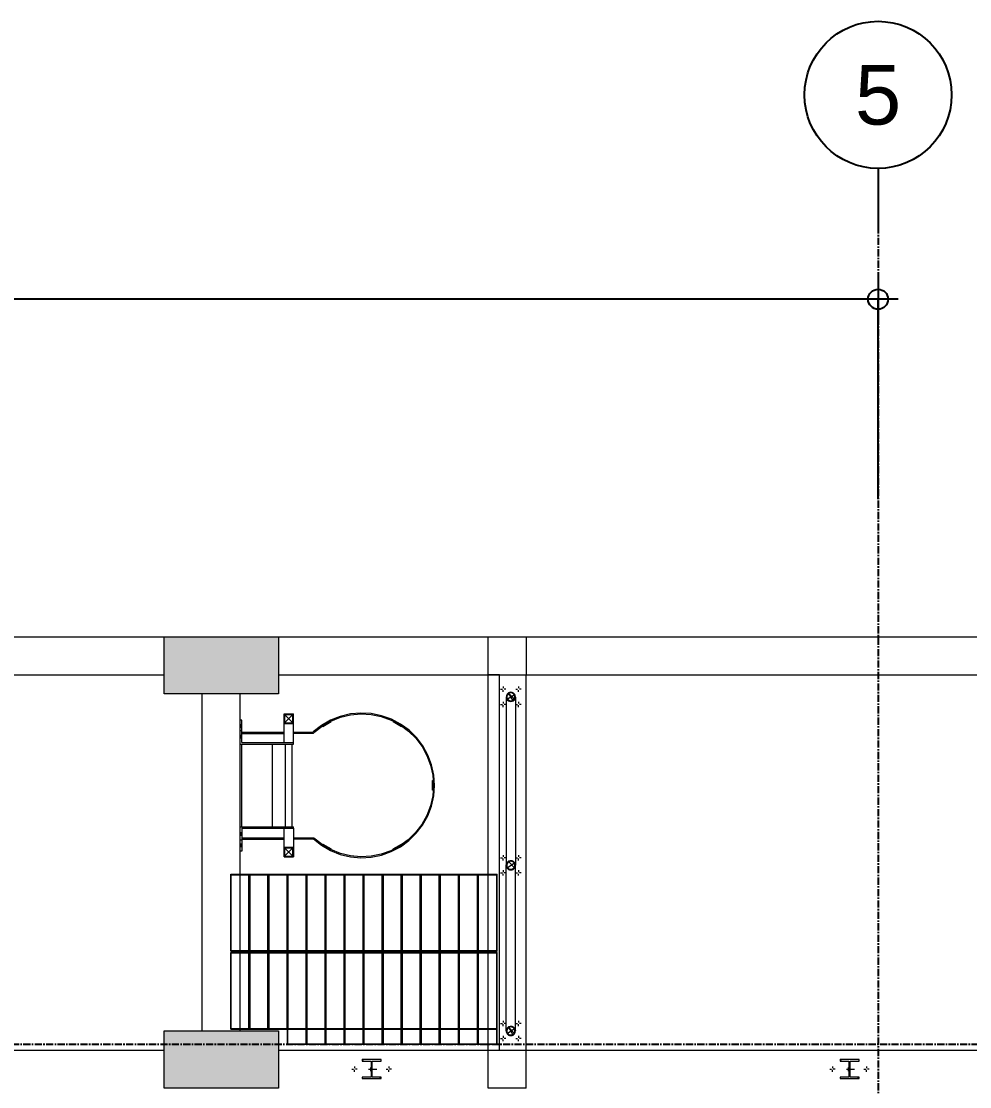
# Model space of a CAD drawing. Header units: millimetres. Extents: x -187664 to 435448, y -313239 to 299894.
# Drawn here: x 85185 to 90166, y -82166 to -76571 of the extents above; entities that cross this region are included whole.
import ezdxf
from ezdxf.enums import TextEntityAlignment as Align

# ---------------------------------------------------------------- set-up
doc = ezdxf.new("R2010")
doc.units = ezdxf.units.MM
for name, pattern in [('CENTER', [2, 1.25, -0.25, 0.25, -0.25]), ('XKITLINE00', [0]), ('XKITLINE02', [4, 2, -2])]:
    doc.linetypes.add(name, pattern=pattern)
for name, color, linetype in [('000 - EXISTING_BUILDING_MAIN_COLOR_1', 7, 'Continuous'), ('000 - EXISTING_BUILDING_MAIN_COLOR_251', 7, 'Continuous'), ('000 - EXISTING_CONCRETE_MAIN_COLOR_1', 7, 'Continuous'), ('S-DIM', 7, 'Continuous'), ('Stan-Dim', 7, 'Continuous')]:
    doc.layers.add(name, color=color, linetype=linetype)
doc.layers.add('Bolt', color=7, linetype='Continuous', lineweight=0)
doc.layers.add('Part', color=7, linetype='Continuous', lineweight=0)
doc.styles.add('RomanS', font='arial.ttf', dxfattribs={"width": 0.8})
doc.dimstyles.new('Dim-Cen', dxfattribs={"dimtxt": 3, "dimasz": 1, "dimexe": 0, "dimexo": 2.5, "dimgap": 1.5, "dimtad": 1, "dimdec": 0, "dimzin": 1, "dimdsep": 46, "dimtxsty": 'RomanS', "dimblk": 'CEN1', "dimcen": 0.09, "dimclrd": 7, "dimclre": 7, "dimclrt": 7, "dimadec": 0, "dimazin": 0, "dimtfac": 1, "dimtdec": 0, "dimtofl": 0, "dimtmove": 2, "dimatfit": 3, "dimfxl": 1, "dimtfill": 1, "dimtfillclr": 256, "dimtolj": 1, "dimtzin": 0, "dimarcsym": 0})

# ---------------------------------------------------------------- blocks, each defined once
blk = doc.blocks.new('*A9089')
at = {"layer": 'Part'}
blk.add_hatch(color=7, dxfattribs=at).paths.add_polyline_path([(607.198, 182.1), (607.198, 179.7), (602.398, 179.7), (602.398, 182.1)], flags=17)
blk = doc.blocks.new('*A9190')
at = {"layer": 'Part'}
blk.add_hatch(color=7, dxfattribs=at).paths.add_polyline_path([(607.198, 165.54), (607.198, 163.14), (602.398, 163.14), (602.398, 165.54)], flags=17)
blk = doc.blocks.new('*A203202')
at = {"layer": '000 - EXISTING_BUILDING_MAIN_COLOR_1', "color": 7, "linetype": 'XKITLINE00', "lineweight": 0}
for p, q in [((617.110409, 165.663109), (617.110265, 165.663253)), ((617.117801, 165.655717), (617.114992, 165.658526)), ((617.136423, 165.637095), (617.119197, 165.654321)), ((617.136423, 165.637095), (617.136423, 165.637095))]:
    blk.add_line(p, q, dxfattribs=at)
blk = doc.blocks.new('*A204203')
at = {"layer": '000 - EXISTING_BUILDING_MAIN_COLOR_1', "color": 7, "linetype": 'XKITLINE00', "lineweight": 0}
for p, q in [((617.074717, 172.65877), (617.074188, 172.659299)), ((617.087776, 172.64571), (617.083452, 172.650034)), ((617.095742, 172.637744), (617.092717, 172.64077)), ((617.104853, 172.628633), (617.100814, 172.632673)), ((617.116431, 172.617055), (617.112569, 172.620918)), ((617.130785, 172.602702), (617.121833, 172.611653)), ((617.136391, 172.597095), (617.132421, 172.601065)), ((617.136391, 172.597095), (617.136391, 172.597095))]:
    blk.add_line(p, q, dxfattribs=at)
blk = doc.blocks.new('*A205204')
at = {"layer": '000 - EXISTING_BUILDING_MAIN_COLOR_1', "color": 7, "linetype": 'XKITLINE00', "lineweight": 0}
for p, q in [((617.089729, 179.723824), (617.089648, 179.723906)), ((617.099943, 179.71361), (617.098924, 179.714629)), ((617.106396, 179.707158), (617.10466, 179.708894)), ((617.111617, 179.701937), (617.109512, 179.704041)), ((617.117835, 179.695719), (617.114365, 179.699189)), ((617.123984, 179.68957), (617.119218, 179.694336)), ((617.136423, 179.677131), (617.124105, 179.689449)), ((617.136423, 179.677131), (617.136423, 179.677131))]:
    blk.add_line(p, q, dxfattribs=at)
blk = doc.blocks.new('*A225224')
at = {"layer": '000 - EXISTING_BUILDING_MAIN_COLOR_251', "color": 7, "linetype": 'XKITLINE00', "lineweight": 0}
for p, q in [((607.464094, 178.834413), (607.438395, 178.860112)), ((607.438395, 178.860112), (607.438395, 178.860112)), ((607.838395, 178.460112), (607.812795, 178.485712))]:
    blk.add_line(p, q, dxfattribs=at)
blk = doc.blocks.new('*A230229')
at = {"layer": '000 - EXISTING_BUILDING_MAIN_COLOR_251', "color": 7, "linetype": 'XKITLINE00', "lineweight": 0}
for p, q in [((607.464094, 173.233293), (607.438395, 173.258992)), ((607.438395, 173.258992), (607.438395, 173.258992)), ((607.838395, 172.858992), (607.812795, 172.884592))]:
    blk.add_line(p, q, dxfattribs=at)
blk = doc.blocks.new('*A231230')
at = {"layer": 'Part', "color": 7, "linetype": 'XKITLINE00', "lineweight": 0}
for p, q in [((610.782427, 164.275977), (610.718427, 164.339977)), ((610.718427, 164.339977), (610.718427, 164.339977)), ((611.142427, 163.915977), (611.094427, 163.963977)), ((611.518427, 163.539977), (611.454427, 163.603977))]:
    blk.add_line(p, q, dxfattribs=at)
blk = doc.blocks.new('*A233232')
at = {"layer": 'Part', "color": 7, "linetype": 'XKITLINE00', "lineweight": 0}
for p, q in [((630.862427, 164.275977), (630.798427, 164.339977)), ((631.222427, 163.915977), (631.174427, 163.963977)), ((631.598427, 163.539977), (631.534427, 163.603977))]:
    blk.add_line(p, q, dxfattribs=at)
blk = doc.blocks.new('*A21032033')
at = {"layer": '000 - EXISTING_BUILDING_MAIN_COLOR_1', "color": 7, "linetype": 'XKITLINE00', "lineweight": 0}
for p, q in [((616.821851, 179.495495), (617.114221, 179.664295)), ((617.052436, 179.43371), (616.883636, 179.72608))]:
    blk.add_line(p, q, dxfattribs=at)
blk = doc.blocks.new('*A21042034')
at = {"layer": '000 - EXISTING_BUILDING_MAIN_COLOR_1', "color": 7, "linetype": 'XKITLINE00', "lineweight": 0}
for p, q in [((616.008003, 180.49972), (616.008003, 182.09972)), ((616.008003, 182.09972), (617.608003, 182.09972)), ((617.608003, 182.09972), (617.608003, 180.49972)), ((616.488003, 180.49972), (616.008003, 180.49972))]:
    blk.add_line(p, q, dxfattribs=at)
blk = doc.blocks.new('*A21052035')
at = {"layer": '000 - EXISTING_BUILDING_MAIN_COLOR_1', "color": 7, "linetype": 'XKITLINE00', "lineweight": 0}
for p, q in [((616.774642, 179.569658), (616.773636, 179.569658)), ((616.773636, 179.569658), (616.773636, 172.510132)), ((616.773636, 179.569658), (616.774642, 179.569658)), ((616.774642, 179.569658), (616.77642, 179.569658)), ((616.776556, 179.567338), (616.774642, 179.569658)), ((616.778183, 179.562924), (616.776556, 179.567338)), ((617.159517, 179.567338), (617.15797, 179.563144)), ((617.16143, 179.569658), (617.159517, 179.567338)), ((617.159693, 179.569658), (617.16143, 179.569658)), ((617.162436, 179.569658), (617.16143, 179.569658)), ((617.16143, 179.569658), (617.162436, 179.569658)), ((617.162436, 179.569658), (617.162436, 172.510132)), ((616.773636, 172.510132), (616.774642, 172.510132)), ((616.774642, 172.510132), (616.776556, 172.512452)), ((616.774642, 172.510132), (616.776379, 172.510132)), ((616.776556, 172.512452), (616.778183, 172.516866)), ((617.157889, 172.516866), (617.159517, 172.512452)), ((617.159517, 172.512452), (617.16143, 172.510132)), ((617.159693, 172.510132), (617.16143, 172.510132)), ((617.16143, 172.510132), (617.162436, 172.510132))]:
    blk.add_line(p, q, dxfattribs=at)
blk = doc.blocks.new('*A21072037')
at = {"layer": '000 - EXISTING_BUILDING_MAIN_COLOR_1', "color": 7, "linetype": 'XKITLINE00', "lineweight": 0}
for p, q in [((616.821883, 165.455495), (617.114253, 165.624295)), ((616.883668, 165.68608), (617.114253, 165.455495))]:
    blk.add_line(p, q, dxfattribs=at)
for radius, start, end in [(0.1944, 30, 210), (0.1688, 150, 330), (0.1944, 210, 30), (0.1688, 330, 150)]:
    blk.add_arc((616.968068, 165.539895), radius, start, end, dxfattribs=at)
blk = doc.blocks.new('*A21082038')
at = {"layer": '000 - EXISTING_BUILDING_MAIN_COLOR_1', "color": 7, "linetype": 'XKITLINE00', "lineweight": 0}
for p, q in [((616.821851, 172.415495), (617.114221, 172.584295)), ((616.883636, 172.64608), (617.114221, 172.415495))]:
    blk.add_line(p, q, dxfattribs=at)
for radius, start, end in [(0.1944, 30, 210), (0.1688, 150, 330), (0.1944, 210, 30), (0.1688, 330, 150)]:
    blk.add_arc((616.968036, 172.499895), radius, start, end, dxfattribs=at)
blk = doc.blocks.new('*A21092039')
at = {"layer": '000 - EXISTING_BUILDING_MAIN_COLOR_1', "color": 7, "linetype": 'XKITLINE00', "lineweight": 0}
for p, q in [((616.821883, 179.495531), (617.114253, 179.664331)), ((616.883668, 179.726116), (617.114253, 179.495531))]:
    blk.add_line(p, q, dxfattribs=at)
for radius, start, end in [(0.1944, 30, 210), (0.1688, 150, 330), (0.1944, 210, 30), (0.1688, 330, 150)]:
    blk.add_arc((616.968068, 179.579931), radius, start, end, dxfattribs=at)
blk = doc.blocks.new('*A21342054')
at = {"layer": '000 - EXISTING_CONCRETE_MAIN_COLOR_1', "color": 7, "linetype": 'XKITLINE00', "lineweight": 0}
for p, q in [((561.750427, 164.739977), (602.398427, 164.739977)), ((607.198427, 164.739977), (616.008003, 164.739977)), ((617.608003, 164.739977), (655.198427, 164.739977))]:
    blk.add_line(p, q, dxfattribs=at)
blk = doc.blocks.new('*A21352055')
at = {"layer": '000 - EXISTING_CONCRETE_MAIN_COLOR_1', "color": 7, "linetype": 'XKITLINE00', "lineweight": 0}
for p, q in [((561.750427, 182.099934), (602.398427, 182.099934)), ((607.198427, 182.099934), (655.198427, 182.099934)), ((561.750427, 180.499934), (602.398427, 180.499934)), ((607.198427, 180.499934), (616.008003, 180.499934)), ((617.608003, 180.499934), (655.198427, 180.499934))]:
    blk.add_line(p, q, dxfattribs=at)
blk = doc.blocks.new('*A21522072')
at = {"layer": '000 - EXISTING_BUILDING_MAIN_COLOR_251', "color": 7, "linetype": 'XKITLINE00', "lineweight": 0}
for p, q in [((609.04519, 173.361516), (609.06519, 173.396157)), ((609.3916, 173.161516), (609.04519, 173.361516)), ((609.06519, 173.396157), (609.4116, 173.196157)), ((609.4116, 173.196157), (609.3916, 173.161516))]:
    blk.add_line(p, q, dxfattribs=at)
blk = doc.blocks.new('*A21532073')
at = {"layer": '000 - EXISTING_BUILDING_MAIN_COLOR_251', "color": 7, "linetype": 'XKITLINE00', "lineweight": 0}
for p, q in [((612.02519, 173.196157), (612.3716, 173.396157)), ((612.3916, 173.361516), (612.04519, 173.161516)), ((612.3716, 173.396157), (612.3916, 173.361516)), ((612.04519, 173.161516), (612.02519, 173.196157))]:
    blk.add_line(p, q, dxfattribs=at)
blk = doc.blocks.new('*A21542074')
at = {"layer": '000 - EXISTING_BUILDING_MAIN_COLOR_251', "color": 7, "linetype": 'XKITLINE00', "lineweight": 0}
for p, q in [((609.04519, 178.357668), (609.3916, 178.557668)), ((609.06519, 178.323027), (609.04519, 178.357668)), ((609.4116, 178.523027), (609.06519, 178.323027)), ((609.3916, 178.557668), (609.4116, 178.523027))]:
    blk.add_line(p, q, dxfattribs=at)
blk = doc.blocks.new('*A21552075')
at = {"layer": '000 - EXISTING_BUILDING_MAIN_COLOR_251', "color": 7, "linetype": 'XKITLINE00', "lineweight": 0}
for p, q in [((612.02519, 178.523027), (612.04519, 178.557668)), ((612.3716, 178.323027), (612.02519, 178.523027)), ((612.04519, 178.557668), (612.3916, 178.357668)), ((612.3916, 178.357668), (612.3716, 178.323027))]:
    blk.add_line(p, q, dxfattribs=at)
blk = doc.blocks.new('*A21562076')
at = {"layer": '000 - EXISTING_BUILDING_MAIN_COLOR_251', "color": 7, "linetype": 'XKITLINE00', "lineweight": 0}
for p, q in [((613.678395, 176.059592), (613.718395, 176.059592)), ((613.678395, 175.659592), (613.678395, 176.059592)), ((613.718395, 176.059592), (613.718395, 175.659592)), ((613.718395, 175.659592), (613.678395, 175.659592))]:
    blk.add_line(p, q, dxfattribs=at)
blk = doc.blocks.new('*A21572077')
at = {"layer": '000 - EXISTING_BUILDING_MAIN_COLOR_1', "color": 7, "linetype": 'XKITLINE00', "lineweight": 0}
for p, q in [((616.008003, 180.49972), (616.488003, 180.49972)), ((616.008003, 172.123975), (616.008003, 180.49972)), ((616.008003, 168.923975), (616.008003, 172.099975)), ((616.008003, 168.843975), (616.008003, 168.899975)), ((616.008003, 165.643975), (616.008003, 168.819975)), ((616.008003, 165.003975), (616.008003, 165.619975)), ((616.008003, 164.739977), (616.008003, 164.979975)), ((616.008003, 164.739977), (616.488003, 164.739977))]:
    blk.add_line(p, q, dxfattribs=at)
blk = doc.blocks.new('*A21622082')
at = {"layer": '000 - EXISTING_BUILDING_MAIN_COLOR_251', "color": 7, "linetype": 'XKITLINE00', "lineweight": 0}
for p, q in [((605.198434, 165.619975), (605.198434, 168.843975)), ((605.198434, 168.843975), (605.222434, 168.843975)), ((605.222434, 165.619975), (605.222434, 168.843975)), ((605.198434, 165.619975), (605.222434, 165.619975))]:
    blk.add_line(p, q, dxfattribs=at)
blk = doc.blocks.new('*A21632083')
at = {"layer": '000 - EXISTING_BUILDING_MAIN_COLOR_1', "color": 7, "linetype": 'XKITLINE00', "lineweight": 0}
for p, q in [((616.821851, 165.455495), (617.114221, 165.624295)), ((617.052436, 165.39371), (616.883636, 165.68608))]:
    blk.add_line(p, q, dxfattribs=at)
blk = doc.blocks.new('*A21642084')
at = {"layer": '000 - EXISTING_BUILDING_MAIN_COLOR_1', "color": 7, "linetype": 'XKITLINE00', "lineweight": 0}
for p, q in [((616.008003, 163.139954), (616.008003, 164.739954)), ((616.008003, 164.739954), (616.488003, 164.739954)), ((617.608003, 163.139954), (617.608003, 164.739954)), ((617.608003, 163.139954), (616.008003, 163.139954))]:
    blk.add_line(p, q, dxfattribs=at)
blk = doc.blocks.new('*A21652085')
at = {"layer": '000 - EXISTING_BUILDING_MAIN_COLOR_251', "color": 7, "linetype": 'XKITLINE00', "lineweight": 0}
for p, q in [((605.222434, 165.643975), (605.222434, 165.619975)), ((605.222434, 165.643975), (616.374403, 165.643975)), ((605.222434, 165.619975), (616.374403, 165.619975)), ((616.374403, 165.643975), (616.374403, 165.619975))]:
    blk.add_line(p, q, dxfattribs=at)
blk = doc.blocks.new('*A21662086')
at = {"layer": '000 - EXISTING_BUILDING_MAIN_COLOR_1', "color": 7, "linetype": 'XKITLINE00', "lineweight": 0}
for p, q in [((616.773636, 165.550132), (616.773636, 172.489658)), ((616.773636, 172.489658), (616.774642, 172.489658)), ((616.774642, 172.489658), (616.773636, 172.489658)), ((616.776556, 172.487338), (616.774642, 172.489658)), ((616.774642, 172.489658), (616.776379, 172.489658)), ((616.778183, 172.482924), (616.776556, 172.487338)), ((617.157889, 172.482924), (617.159517, 172.487338)), ((617.16143, 172.489658), (617.159517, 172.487338)), ((617.159693, 172.489658), (617.16143, 172.489658)), ((617.16143, 172.489658), (617.162436, 172.489658)), ((617.162436, 172.489658), (617.16143, 172.489658)), ((617.162436, 165.550132), (617.162436, 172.489658)), ((616.773636, 165.550132), (616.774642, 165.550132)), ((616.774642, 165.550132), (616.776556, 165.552452)), ((616.774642, 165.550132), (616.776379, 165.550132)), ((616.776556, 165.552452), (616.778183, 165.556866)), ((617.158005, 165.556552), (617.159517, 165.552452)), ((617.159517, 165.552452), (617.16143, 165.550132)), ((617.159725, 165.550132), (617.16143, 165.550132)), ((617.16143, 165.550132), (617.162436, 165.550132))]:
    blk.add_line(p, q, dxfattribs=at)
blk = doc.blocks.new('*A21672087')
at = {"layer": '000 - EXISTING_BUILDING_MAIN_COLOR_1', "color": 7, "linetype": 'XKITLINE00', "lineweight": 0}
for p, q in [((616.374403, 164.979975), (616.374403, 168.843975)), ((616.374403, 168.843975), (616.398403, 168.843975)), ((616.398403, 164.979975), (616.398403, 168.843975)), ((616.374403, 164.979975), (616.398403, 164.979975))]:
    blk.add_line(p, q, dxfattribs=at)
blk = doc.blocks.new('*A21682088')
at = {"layer": '000 - EXISTING_CONCRETE_MAIN_COLOR_1', "color": 7, "linetype": 'XKITLINE00', "lineweight": 0}
for p, q in [((603.998427, 165.539977), (603.998427, 179.699934)), ((605.598427, 172.123975), (605.598427, 179.699934)), ((605.598427, 168.923975), (605.598427, 172.099975)), ((605.598427, 168.843975), (605.598427, 168.899975)), ((605.598427, 165.643975), (605.598427, 168.819975)), ((605.598427, 165.539977), (605.598427, 165.619975))]:
    blk.add_line(p, q, dxfattribs=at)
blk = doc.blocks.new('*A21692089')
at = {"layer": '000 - EXISTING_BUILDING_MAIN_COLOR_251', "color": 7, "linetype": 'XKITLINE00', "lineweight": 0}
for p, q in [((605.662395, 177.595592), (606.942395, 177.595592)), ((605.662395, 174.123592), (605.662395, 177.595592)), ((606.942395, 177.595592), (606.942395, 174.123592)), ((605.662395, 174.123592), (606.942395, 174.123592))]:
    blk.add_line(p, q, dxfattribs=at)
blk = doc.blocks.new('*A21702090')
at = {"layer": '000 - EXISTING_BUILDING_MAIN_COLOR_251', "color": 7, "linetype": 'XKITLINE00', "lineweight": 0}
for p, q in [((605.598395, 174.123592), (607.838395, 174.123592)), ((607.838395, 174.059592), (607.838395, 174.123592)), ((605.662395, 174.059592), (605.662395, 173.563592)), ((605.662395, 174.059592), (607.438395, 174.059592)), ((605.662395, 173.563592), (605.598395, 173.563592))]:
    blk.add_line(p, q, dxfattribs=at)
blk = doc.blocks.new('*A21712091')
at = {"layer": '000 - EXISTING_BUILDING_MAIN_COLOR_251', "color": 7, "linetype": 'XKITLINE00', "lineweight": 0}
for p, q in [((605.662395, 178.155512), (605.598395, 178.155512)), ((605.662395, 177.659512), (605.662395, 178.155512)), ((605.598395, 177.595512), (607.838395, 177.595512)), ((605.662395, 177.659512), (607.438395, 177.659512)), ((607.838395, 177.595512), (607.838395, 177.659512))]:
    blk.add_line(p, q, dxfattribs=at)
blk = doc.blocks.new('*A21722092')
at = {"layer": '000 - EXISTING_BUILDING_MAIN_COLOR_251', "color": 7, "linetype": 'XKITLINE00', "lineweight": 0}
for p, q in [((607.502395, 174.123592), (607.502395, 177.595512)), ((607.774395, 174.123592), (607.774395, 177.595512))]:
    blk.add_line(p, q, dxfattribs=at)
blk = doc.blocks.new('*A21732093')
at = {"layer": '000 - EXISTING_BUILDING_MAIN_COLOR_251', "color": 7, "linetype": 'XKITLINE00', "lineweight": 0}
for p, q in [((609.393734, 178.595766), (609.013284, 178.37631)), ((609.801836, 178.758108), (609.393734, 178.595766)), ((609.411165, 178.559764), (609.813898, 178.71997)), ((610.229073, 178.859947), (609.801836, 178.758108)), ((609.813898, 178.71997), (610.235513, 178.820468)), ((610.666527, 178.899157), (610.229073, 178.859947)), ((610.235513, 178.820468), (610.66721, 178.859163)), ((611.105064, 178.874919), (610.666527, 178.899157)), ((610.66721, 178.859163), (611.099977, 178.835244)), ((611.099977, 178.835244), (611.524781, 178.749213)), ((611.535532, 178.787741), (611.105064, 178.874919)), ((611.524781, 178.749213), (611.932754, 178.602864)), ((611.948944, 178.639441), (611.535532, 178.787741)), ((611.932754, 178.602864), (612.315379, 178.399253)), ((612.336671, 178.433115), (611.948944, 178.639441)), ((609.013284, 178.37631), (608.66843, 178.104321)), ((608.695405, 178.074785), (609.035722, 178.343196)), ((609.035722, 178.343196), (609.411165, 178.559764)), ((612.315379, 178.399253), (612.66467, 178.142629)), ((612.69062, 178.173069), (612.336671, 178.433115)), ((613.0034, 177.864734), (612.69062, 178.173069)), ((607.838395, 178.09891), (608.662506, 178.09891)), ((607.838395, 178.05891), (608.678023, 178.05891)), ((608.662506, 178.09891), (608.66843, 178.104321)), ((608.678023, 178.05891), (608.695405, 178.074785)), ((612.66467, 178.142629), (612.973335, 177.838351)), ((612.973335, 177.838351), (613.234931, 177.492769)), ((613.268485, 177.514544), (613.0034, 177.864734)), ((613.234931, 177.492769), (613.443998, 177.113097)), ((613.480339, 177.12981), (613.268485, 177.514544)), ((613.443998, 177.113097), (613.596171, 176.707261)), ((613.634541, 176.718562), (613.480339, 177.12981)), ((613.596171, 176.707261), (613.688273, 176.283732)), ((613.727872, 176.289386), (613.634541, 176.718562)), ((613.688273, 176.283732), (613.718383, 175.851351)), ((613.758383, 175.85124), (613.727872, 176.289386)), ((613.718383, 175.851351), (613.686035, 175.420236)), ((613.725604, 175.414377), (613.758383, 175.85124)), ((613.686035, 175.420236), (613.592057, 174.998247)), ((613.630372, 174.986762), (613.725604, 175.414377)), ((613.4384, 174.594148), (613.228255, 174.216331)), ((613.26172, 174.19442), (613.474666, 174.577274)), ((613.592057, 174.998247), (613.4384, 174.594148)), ((613.474666, 174.577274), (613.630372, 174.986762)), ((613.228255, 174.216331), (612.965987, 173.872642)), ((612.995955, 173.846148), (613.26172, 174.19442)), ((612.965987, 173.872642), (612.657043, 173.570219)), ((612.682891, 173.539692), (612.995955, 173.846148)), ((607.838395, 173.659592), (608.678763, 173.659592)), ((607.838395, 173.619592), (608.663253, 173.619592)), ((608.663253, 173.619592), (608.66918, 173.614182)), ((608.66918, 173.614182), (609.013214, 173.342955)), ((608.678763, 173.659592), (608.696143, 173.643728)), ((609.035651, 173.37607), (608.696143, 173.643728)), ((609.013214, 173.342955), (609.392661, 173.123994)), ((609.410105, 173.159989), (609.035651, 173.37607)), ((612.307837, 173.315342), (611.925623, 173.113304)), ((611.94172, 173.076686), (612.32903, 173.281417)), ((612.657043, 173.570219), (612.307837, 173.315342)), ((612.32903, 173.281417), (612.682891, 173.539692)), ((609.392661, 173.123994), (609.79964, 172.961845)), ((609.811729, 172.999975), (609.410105, 173.159989)), ((609.79964, 172.961845), (610.2257, 172.859878)), ((610.232183, 172.899349), (609.811729, 172.999975)), ((610.2257, 172.859878), (610.661992, 172.820209)), ((610.662734, 172.860202), (610.232183, 172.899349)), ((610.661992, 172.820209), (611.099455, 172.843662)), ((611.094441, 172.883347), (610.662734, 172.860202)), ((611.518338, 172.968302), (611.094441, 172.883347)), ((611.099455, 172.843662), (611.529004, 172.92975)), ((611.925623, 173.113304), (611.518338, 172.968302)), ((611.529004, 172.92975), (611.94172, 173.076686))]:
    blk.add_line(p, q, dxfattribs=at)
blk = doc.blocks.new('*A24872407')
at = {"layer": '000 - EXISTING_BUILDING_MAIN_COLOR_251', "color": 7, "linetype": 'XKITLINE00', "lineweight": 0}
for p, q in [((613.962403, 164.979975), (613.962403, 168.843975)), ((613.962403, 168.843975), (614.010403, 168.843975)), ((614.010403, 164.979975), (614.010403, 168.843975)), ((613.962403, 164.979975), (614.010403, 164.979975))]:
    blk.add_line(p, q, dxfattribs=at)
blk = doc.blocks.new('*A24882408')
at = {"layer": '000 - EXISTING_BUILDING_MAIN_COLOR_251', "color": 7, "linetype": 'XKITLINE00', "lineweight": 0}
for p, q in [((609.962403, 168.899975), (609.962403, 172.123975)), ((609.962403, 172.123975), (610.010403, 172.123975)), ((610.010403, 168.899975), (610.010403, 172.123975)), ((609.962403, 168.899975), (610.010403, 168.899975))]:
    blk.add_line(p, q, dxfattribs=at)
blk = doc.blocks.new('*A24892409')
at = {"layer": '000 - EXISTING_BUILDING_MAIN_COLOR_251', "color": 7, "linetype": 'XKITLINE00', "lineweight": 0}
for p, q in [((610.762403, 168.899975), (610.762403, 172.123975)), ((610.762403, 172.123975), (610.810403, 172.123975)), ((610.810403, 168.899975), (610.810403, 172.123975)), ((610.762403, 168.899975), (610.810403, 168.899975))]:
    blk.add_line(p, q, dxfattribs=at)
blk = doc.blocks.new('*A24902410')
at = {"layer": '000 - EXISTING_BUILDING_MAIN_COLOR_251', "color": 7, "linetype": 'XKITLINE00', "lineweight": 0}
for p, q in [((611.562403, 168.899975), (611.562403, 172.123975)), ((611.562403, 172.123975), (611.610403, 172.123975)), ((611.610403, 168.899975), (611.610403, 172.123975)), ((611.562403, 168.899975), (611.610403, 168.899975))]:
    blk.add_line(p, q, dxfattribs=at)
blk = doc.blocks.new('*A24912411')
at = {"layer": '000 - EXISTING_BUILDING_MAIN_COLOR_251', "color": 7, "linetype": 'XKITLINE00', "lineweight": 0}
for p, q in [((612.362403, 168.899975), (612.362403, 172.123975)), ((612.362403, 172.123975), (612.410403, 172.123975)), ((612.410403, 168.899975), (612.410403, 172.123975)), ((612.362403, 168.899975), (612.410403, 168.899975))]:
    blk.add_line(p, q, dxfattribs=at)
blk = doc.blocks.new('*A24922412')
at = {"layer": '000 - EXISTING_BUILDING_MAIN_COLOR_251', "color": 7, "linetype": 'XKITLINE00', "lineweight": 0}
for p, q in [((613.162403, 168.899975), (613.162403, 172.123975)), ((613.162403, 172.123975), (613.210403, 172.123975)), ((613.210403, 168.899975), (613.210403, 172.123975)), ((613.162403, 168.899975), (613.210403, 168.899975))]:
    blk.add_line(p, q, dxfattribs=at)
blk = doc.blocks.new('*A24932413')
at = {"layer": '000 - EXISTING_BUILDING_MAIN_COLOR_251', "color": 7, "linetype": 'XKITLINE00', "lineweight": 0}
for p, q in [((613.962403, 168.899975), (613.962403, 172.123975)), ((613.962403, 172.123975), (614.010403, 172.123975)), ((614.010403, 168.899975), (614.010403, 172.123975)), ((613.962403, 168.899975), (614.010403, 168.899975))]:
    blk.add_line(p, q, dxfattribs=at)
blk = doc.blocks.new('*A24942414')
at = {"layer": '000 - EXISTING_BUILDING_MAIN_COLOR_1', "color": 7, "linetype": 'XKITLINE00', "lineweight": 0}
for p, q in [((616.374403, 168.899975), (616.374403, 172.123975)), ((616.374403, 172.123975), (616.398403, 172.123975)), ((616.398403, 168.899975), (616.398403, 172.123975)), ((616.374403, 168.899975), (616.398403, 168.899975))]:
    blk.add_line(p, q, dxfattribs=at)
blk = doc.blocks.new('*A24952415')
at = {"layer": '000 - EXISTING_BUILDING_MAIN_COLOR_251', "color": 7, "linetype": 'XKITLINE00', "lineweight": 0}
for p, q in [((615.562403, 168.899975), (615.562403, 172.123975)), ((615.562403, 172.123975), (615.610403, 172.123975)), ((615.610403, 168.899975), (615.610403, 172.123975)), ((615.562403, 168.899975), (615.610403, 168.899975))]:
    blk.add_line(p, q, dxfattribs=at)
blk = doc.blocks.new('*A24962416')
at = {"layer": '000 - EXISTING_BUILDING_MAIN_COLOR_251', "color": 7, "linetype": 'XKITLINE00', "lineweight": 0}
for p, q in [((614.762403, 168.899975), (614.762403, 172.123975)), ((614.762403, 172.123975), (614.810403, 172.123975)), ((614.810403, 168.899975), (614.810403, 172.123975)), ((614.762403, 168.899975), (614.810403, 168.899975))]:
    blk.add_line(p, q, dxfattribs=at)
blk = doc.blocks.new('*A24972417')
at = {"layer": '000 - EXISTING_BUILDING_MAIN_COLOR_251', "color": 7, "linetype": 'XKITLINE00', "lineweight": 0}
for p, q in [((605.662395, 178.594243), (605.598395, 178.594243)), ((605.662395, 178.155512), (605.662395, 178.594243)), ((605.662395, 178.098243), (607.438395, 178.098243)), ((605.662395, 178.034243), (607.438395, 178.034243))]:
    blk.add_line(p, q, dxfattribs=at)
blk = doc.blocks.new('*A24982418')
at = {"layer": '000 - EXISTING_BUILDING_MAIN_COLOR_251', "color": 7, "linetype": 'XKITLINE00', "lineweight": 0}
for p, q in [((605.662395, 173.659901), (607.438395, 173.659901)), ((605.662395, 173.595901), (607.438395, 173.595901)), ((605.662395, 173.563592), (605.662395, 173.099901)), ((605.662395, 173.099901), (605.598395, 173.099901))]:
    blk.add_line(p, q, dxfattribs=at)
blk = doc.blocks.new('*A25022422')
at = {"layer": 'Part', "color": 7, "linetype": 'XKITLINE00', "lineweight": 0}
for p, q in [((602.398427, 182.099934), (607.198427, 182.099934)), ((602.398427, 179.699934), (602.398427, 182.099934)), ((607.198427, 182.099934), (607.198427, 179.699934)), ((607.198427, 179.699934), (602.398427, 179.699934))]:
    blk.add_line(p, q, dxfattribs=at)
blk = doc.blocks.new('*A25032423')
at = {"layer": 'Part', "color": 7, "linetype": 'XKITLINE00', "lineweight": 0}
for p, q in [((602.398427, 165.539977), (607.198427, 165.539977)), ((602.398427, 163.139977), (602.398427, 165.539977)), ((607.198427, 165.539977), (607.198427, 163.139977)), ((607.198427, 163.139977), (602.398427, 163.139977))]:
    blk.add_line(p, q, dxfattribs=at)
blk = doc.blocks.new('*A25042424')
at = {"layer": '000 - EXISTING_BUILDING_MAIN_COLOR_251', "color": 7, "linetype": 'XKITLINE00', "lineweight": 0}
for p, q in [((607.438395, 177.659523), (607.438395, 178.860112)), ((607.438395, 178.860112), (607.838395, 178.860112)), ((607.463995, 178.485712), (607.812795, 178.834512)), ((607.463995, 178.834512), (607.812795, 178.485712)), ((607.463995, 178.834512), (607.463995, 178.485712)), ((607.463995, 178.834512), (607.812795, 178.834512)), ((607.812795, 178.485712), (607.812795, 178.834512)), ((607.838395, 177.659523), (607.838395, 178.860112)), ((607.438395, 178.460112), (607.838395, 178.460112)), ((607.463995, 178.485712), (607.812795, 178.485712)), ((607.438395, 177.659523), (607.838395, 177.659523))]:
    blk.add_line(p, q, dxfattribs=at)
blk = doc.blocks.new('*A25172437')
at = {"layer": 'Bolt', "color": 7, "linetype": 'XKITLINE02', "lineweight": 0}
for p, q in [((631.071067, 163.940003), (631.414427, 163.940003)), ((631.134427, 163.996003), (631.174427, 163.996003)), ((631.134427, 163.884003), (631.174427, 163.884003)), ((631.174427, 163.996003), (631.222427, 163.996003)), ((631.174427, 163.884003), (631.222427, 163.884003))]:
    blk.add_line(p, q, dxfattribs=at)
blk = doc.blocks.new('*A25182438')
at = {"layer": 'Bolt', "color": 7, "linetype": 'XKITLINE00', "lineweight": 0}
for p, q in [((630.366427, 163.939977), (630.441019, 163.939977)), ((630.478427, 164.051977), (630.478427, 163.977385)), ((630.478427, 163.827977), (630.478427, 163.902569)), ((630.590427, 163.939977), (630.515835, 163.939977)), ((631.806427, 163.939977), (631.881019, 163.939977)), ((631.918427, 164.051977), (631.918427, 163.977385)), ((631.918427, 163.827977), (631.918427, 163.902569)), ((632.030427, 163.939977), (631.955835, 163.939977))]:
    blk.add_line(p, q, dxfattribs=at)
blk = doc.blocks.new('*A25342454')
at = {"layer": '000 - EXISTING_BUILDING_MAIN_COLOR_251', "color": 7, "linetype": 'XKITLINE00', "lineweight": 0}
for p, q in [((607.438395, 172.858992), (607.438395, 174.059581)), ((607.438395, 174.059581), (607.838395, 174.059581)), ((607.838395, 174.059581), (607.838395, 172.858992)), ((607.438395, 173.258992), (607.838395, 173.258992)), ((607.463995, 172.884592), (607.812795, 173.233392)), ((607.463995, 173.233392), (607.812795, 172.884592)), ((607.463995, 173.233392), (607.463995, 172.884592)), ((607.463995, 173.233392), (607.812795, 173.233392)), ((607.812795, 172.884592), (607.812795, 173.233392)), ((607.438395, 172.858992), (607.838395, 172.858992)), ((607.463995, 172.884592), (607.812795, 172.884592))]:
    blk.add_line(p, q, dxfattribs=at)
blk = doc.blocks.new('*A25352455')
at = {"layer": 'Part', "color": 7, "linetype": 'XKITLINE00', "lineweight": 0}
for p, q in [((611.518427, 164.339977), (610.718427, 164.339977)), ((610.718427, 164.339977), (610.718427, 164.275977)), ((610.718427, 164.275977), (611.094427, 164.275977)), ((611.094427, 164.275977), (611.094427, 163.603977)), ((611.142427, 164.275977), (611.518427, 164.275977)), ((611.142427, 163.603977), (611.142427, 164.275977)), ((611.518427, 164.275977), (611.518427, 164.339977)), ((611.094427, 163.603977), (610.718427, 163.603977)), ((610.718427, 163.603977), (610.718427, 163.539977)), ((610.718427, 163.539977), (611.518427, 163.539977)), ((611.518427, 163.603977), (611.142427, 163.603977)), ((611.518427, 163.539977), (611.518427, 163.603977))]:
    blk.add_line(p, q, dxfattribs=at)
blk = doc.blocks.new('*A25372457')
at = {"layer": 'Part', "color": 7, "linetype": 'XKITLINE00', "lineweight": 0}
for p, q in [((631.598427, 164.339977), (630.798427, 164.339977)), ((630.798427, 164.339977), (630.798427, 164.275977)), ((630.798427, 164.275977), (631.174427, 164.275977)), ((631.174427, 164.275977), (631.174427, 163.603977)), ((631.222427, 164.275977), (631.598427, 164.275977)), ((631.222427, 163.603977), (631.222427, 164.275977)), ((631.598427, 164.275977), (631.598427, 164.339977)), ((631.174427, 163.603977), (630.798427, 163.603977)), ((630.798427, 163.603977), (630.798427, 163.539977)), ((630.798427, 163.539977), (631.598427, 163.539977)), ((631.598427, 163.603977), (631.222427, 163.603977)), ((631.598427, 163.539977), (631.598427, 163.603977))]:
    blk.add_line(p, q, dxfattribs=at)
blk = doc.blocks.new('*A25382458')
at = {"layer": '000 - EXISTING_BUILDING_MAIN_COLOR_1', "color": 7, "linetype": 'XKITLINE00', "lineweight": 0}
for p, q in [((616.488003, 164.739954), (616.488003, 180.49972)), ((616.488003, 180.49972), (617.608003, 180.49972)), ((617.608003, 164.739954), (617.608003, 180.49972)), ((616.488003, 164.739954), (617.608003, 164.739954))]:
    blk.add_line(p, q, dxfattribs=at)
blk = doc.blocks.new('*A25392459')
at = {"layer": '000 - EXISTING_BUILDING_MAIN_COLOR_251', "color": 7, "linetype": 'XKITLINE00', "lineweight": 0}
for p, q in [((609.162403, 164.979975), (609.162403, 168.843975)), ((609.162403, 168.843975), (609.210403, 168.843975)), ((609.210403, 164.979975), (609.210403, 168.843975)), ((609.162403, 164.979975), (609.210403, 164.979975))]:
    blk.add_line(p, q, dxfattribs=at)
blk = doc.blocks.new('*A25402460')
at = {"layer": '000 - EXISTING_BUILDING_MAIN_COLOR_251', "color": 7, "linetype": 'XKITLINE00', "lineweight": 0}
for p, q in [((608.362403, 164.979975), (608.362403, 168.843975)), ((608.362403, 168.843975), (608.410403, 168.843975)), ((608.410403, 164.979975), (608.410403, 168.843975)), ((608.362403, 164.979975), (608.410403, 164.979975))]:
    blk.add_line(p, q, dxfattribs=at)
blk = doc.blocks.new('*A25412461')
at = {"layer": '000 - EXISTING_BUILDING_MAIN_COLOR_251', "color": 7, "linetype": 'XKITLINE00', "lineweight": 0}
for p, q in [((607.562403, 165.619975), (607.562403, 168.843975)), ((607.562403, 168.843975), (607.610403, 168.843975)), ((607.610403, 165.619975), (607.610403, 168.843975)), ((607.562403, 165.619975), (607.610403, 165.619975))]:
    blk.add_line(p, q, dxfattribs=at)
blk = doc.blocks.new('*A25422462')
at = {"layer": '000 - EXISTING_BUILDING_MAIN_COLOR_251', "color": 7, "linetype": 'XKITLINE00', "lineweight": 0}
for p, q in [((606.762403, 165.619975), (606.762403, 168.843975)), ((606.762403, 168.843975), (606.810403, 168.843975)), ((606.810403, 165.619975), (606.810403, 168.843975)), ((606.762403, 165.619975), (606.810403, 165.619975))]:
    blk.add_line(p, q, dxfattribs=at)
blk = doc.blocks.new('*A25432463')
at = {"layer": '000 - EXISTING_BUILDING_MAIN_COLOR_251', "color": 7, "linetype": 'XKITLINE00', "lineweight": 0}
for p, q in [((605.962403, 165.619975), (605.962403, 168.843975)), ((605.962403, 168.843975), (606.010403, 168.843975)), ((606.010403, 165.619975), (606.010403, 168.843975)), ((605.962403, 165.619975), (606.010403, 165.619975))]:
    blk.add_line(p, q, dxfattribs=at)
blk = doc.blocks.new('*A25442464')
at = {"layer": '000 - EXISTING_BUILDING_MAIN_COLOR_251', "color": 7, "linetype": 'XKITLINE00', "lineweight": 0}
for p, q in [((605.198434, 168.899975), (605.198434, 172.123975)), ((605.198434, 172.123975), (605.222434, 172.123975)), ((605.222434, 168.899975), (605.222434, 172.123975)), ((605.198434, 168.899975), (605.222434, 168.899975))]:
    blk.add_line(p, q, dxfattribs=at)
blk = doc.blocks.new('*A25452465')
at = {"layer": '000 - EXISTING_BUILDING_MAIN_COLOR_251', "color": 7, "linetype": 'XKITLINE00', "lineweight": 0}
for p, q in [((609.162403, 168.899975), (609.162403, 172.123975)), ((609.162403, 172.123975), (609.210403, 172.123975)), ((609.210403, 168.899975), (609.210403, 172.123975)), ((609.162403, 168.899975), (609.210403, 168.899975))]:
    blk.add_line(p, q, dxfattribs=at)
blk = doc.blocks.new('*A25462466')
at = {"layer": '000 - EXISTING_BUILDING_MAIN_COLOR_251', "color": 7, "linetype": 'XKITLINE00', "lineweight": 0}
for p, q in [((608.362403, 168.899975), (608.362403, 172.123975)), ((608.362403, 172.123975), (608.410403, 172.123975)), ((608.410403, 168.899975), (608.410403, 172.123975)), ((608.362403, 168.899975), (608.410403, 168.899975))]:
    blk.add_line(p, q, dxfattribs=at)
blk = doc.blocks.new('*A25472467')
at = {"layer": '000 - EXISTING_BUILDING_MAIN_COLOR_251', "color": 7, "linetype": 'XKITLINE00', "lineweight": 0}
for p, q in [((607.562403, 168.899975), (607.562403, 172.123975)), ((607.562403, 172.123975), (607.610403, 172.123975)), ((607.610403, 168.899975), (607.610403, 172.123975)), ((607.562403, 168.899975), (607.610403, 168.899975))]:
    blk.add_line(p, q, dxfattribs=at)
blk = doc.blocks.new('*A25482468')
at = {"layer": '000 - EXISTING_BUILDING_MAIN_COLOR_251', "color": 7, "linetype": 'XKITLINE00', "lineweight": 0}
for p, q in [((606.762403, 168.899975), (606.762403, 172.123975)), ((606.762403, 172.123975), (606.810403, 172.123975)), ((606.810403, 168.899975), (606.810403, 172.123975)), ((606.762403, 168.899975), (606.810403, 168.899975))]:
    blk.add_line(p, q, dxfattribs=at)
blk = doc.blocks.new('*A25492469')
at = {"layer": '000 - EXISTING_BUILDING_MAIN_COLOR_251', "color": 7, "linetype": 'XKITLINE00', "lineweight": 0}
for p, q in [((605.962403, 168.899975), (605.962403, 172.123975)), ((605.962403, 172.123975), (606.010403, 172.123975)), ((606.010403, 168.899975), (606.010403, 172.123975)), ((605.962403, 168.899975), (606.010403, 168.899975))]:
    blk.add_line(p, q, dxfattribs=at)
blk = doc.blocks.new('*A25502470')
at = {"layer": '000 - EXISTING_BUILDING_MAIN_COLOR_251', "color": 7, "linetype": 'XKITLINE00', "lineweight": 0}
for p, q in [((607.586427, 165.619975), (607.562427, 165.619975)), ((607.562427, 165.619975), (607.562427, 164.979952)), ((607.586427, 165.619975), (607.586427, 164.979952)), ((607.586427, 164.979952), (607.562427, 164.979952))]:
    blk.add_line(p, q, dxfattribs=at)
blk = doc.blocks.new('*A25512471')
at = {"layer": '000 - EXISTING_BUILDING_MAIN_COLOR_251', "color": 7, "linetype": 'XKITLINE00', "lineweight": 0}
for p, q in [((605.222434, 168.843975), (605.222434, 168.819975)), ((605.222434, 168.843975), (616.374403, 168.843975)), ((605.222434, 168.819975), (616.374403, 168.819975)), ((616.374403, 168.843975), (616.374403, 168.819975))]:
    blk.add_line(p, q, dxfattribs=at)
blk = doc.blocks.new('*A25522472')
at = {"layer": '000 - EXISTING_BUILDING_MAIN_COLOR_251', "color": 7, "linetype": 'XKITLINE00', "lineweight": 0}
for p, q in [((605.222434, 168.923975), (605.222434, 168.899975)), ((605.222434, 168.923975), (616.374403, 168.923975)), ((605.222434, 168.899975), (616.374403, 168.899975)), ((616.374403, 168.923975), (616.374403, 168.899975))]:
    blk.add_line(p, q, dxfattribs=at)
blk = doc.blocks.new('*A25532473')
at = {"layer": '000 - EXISTING_BUILDING_MAIN_COLOR_251', "color": 7, "linetype": 'XKITLINE00', "lineweight": 0}
for p, q in [((605.222434, 172.123975), (605.222434, 172.099975)), ((605.222434, 172.123975), (616.374403, 172.123975)), ((605.222434, 172.099975), (616.374403, 172.099975)), ((616.374403, 172.123975), (616.374403, 172.099975))]:
    blk.add_line(p, q, dxfattribs=at)
blk = doc.blocks.new('*A25542474')
at = {"layer": '000 - EXISTING_BUILDING_MAIN_COLOR_251', "color": 7, "linetype": 'XKITLINE00', "lineweight": 0}
for p, q in [((607.586427, 165.003975), (607.586427, 164.979975)), ((607.586427, 165.003975), (616.374403, 165.003975)), ((607.586427, 164.979975), (616.374403, 164.979975)), ((616.374403, 165.003975), (616.374403, 164.979975))]:
    blk.add_line(p, q, dxfattribs=at)
blk = doc.blocks.new('*A25552475')
at = {"layer": '000 - EXISTING_BUILDING_MAIN_COLOR_251', "color": 7, "linetype": 'XKITLINE00', "lineweight": 0}
for p, q in [((613.162403, 164.979975), (613.162403, 168.843975)), ((613.162403, 168.843975), (613.210403, 168.843975)), ((613.210403, 164.979975), (613.210403, 168.843975)), ((613.162403, 164.979975), (613.210403, 164.979975))]:
    blk.add_line(p, q, dxfattribs=at)
blk = doc.blocks.new('*A25562476')
at = {"layer": '000 - EXISTING_BUILDING_MAIN_COLOR_251', "color": 7, "linetype": 'XKITLINE00', "lineweight": 0}
for p, q in [((612.362403, 164.979975), (612.362403, 168.843975)), ((612.362403, 168.843975), (612.410403, 168.843975)), ((612.410403, 164.979975), (612.410403, 168.843975)), ((612.362403, 164.979975), (612.410403, 164.979975))]:
    blk.add_line(p, q, dxfattribs=at)
blk = doc.blocks.new('*A25572477')
at = {"layer": '000 - EXISTING_BUILDING_MAIN_COLOR_251', "color": 7, "linetype": 'XKITLINE00', "lineweight": 0}
for p, q in [((611.562403, 164.979975), (611.562403, 168.843975)), ((611.562403, 168.843975), (611.610403, 168.843975)), ((611.610403, 164.979975), (611.610403, 168.843975)), ((611.562403, 164.979975), (611.610403, 164.979975))]:
    blk.add_line(p, q, dxfattribs=at)
blk = doc.blocks.new('*A25582478')
at = {"layer": '000 - EXISTING_BUILDING_MAIN_COLOR_251', "color": 7, "linetype": 'XKITLINE00', "lineweight": 0}
for p, q in [((610.762403, 164.979975), (610.762403, 168.843975)), ((610.762403, 168.843975), (610.810403, 168.843975)), ((610.810403, 164.979975), (610.810403, 168.843975)), ((610.762403, 164.979975), (610.810403, 164.979975))]:
    blk.add_line(p, q, dxfattribs=at)
blk = doc.blocks.new('*A25592479')
at = {"layer": '000 - EXISTING_BUILDING_MAIN_COLOR_251', "color": 7, "linetype": 'XKITLINE00', "lineweight": 0}
for p, q in [((609.962403, 164.979975), (609.962403, 168.843975)), ((609.962403, 168.843975), (610.010403, 168.843975)), ((610.010403, 164.979975), (610.010403, 168.843975)), ((609.962403, 164.979975), (610.010403, 164.979975))]:
    blk.add_line(p, q, dxfattribs=at)
blk = doc.blocks.new('*A25602480')
at = {"layer": '000 - EXISTING_BUILDING_MAIN_COLOR_251', "color": 7, "linetype": 'XKITLINE00', "lineweight": 0}
for p, q in [((615.562403, 164.979975), (615.562403, 168.843975)), ((615.562403, 168.843975), (615.610403, 168.843975)), ((615.610403, 164.979975), (615.610403, 168.843975)), ((615.562403, 164.979975), (615.610403, 164.979975))]:
    blk.add_line(p, q, dxfattribs=at)
blk = doc.blocks.new('*A25612481')
at = {"layer": '000 - EXISTING_BUILDING_MAIN_COLOR_251', "color": 7, "linetype": 'XKITLINE00', "lineweight": 0}
for p, q in [((614.762403, 164.979975), (614.762403, 168.843975)), ((614.762403, 168.843975), (614.810403, 168.843975)), ((614.810403, 164.979975), (614.810403, 168.843975)), ((614.762403, 164.979975), (614.810403, 164.979975))]:
    blk.add_line(p, q, dxfattribs=at)
blk = doc.blocks.new('*A25642484')
at = {"layer": '000 - EXISTING_BUILDING_MAIN_COLOR_1', "color": 7, "linetype": 'XKITLINE00', "lineweight": 0}
for p, q in [((616.536036, 165.859895), (616.610628, 165.859895)), ((616.648036, 165.971895), (616.648036, 165.897303)), ((616.648036, 165.747895), (616.648036, 165.822487)), ((616.760036, 165.859895), (616.685444, 165.859895)), ((617.176036, 165.859895), (617.250628, 165.859895)), ((617.288036, 165.971895), (617.288036, 165.897303)), ((617.288036, 165.747895), (617.288036, 165.822487)), ((617.400036, 165.859895), (617.325444, 165.859895)), ((616.536036, 165.219895), (616.610628, 165.219895)), ((616.648036, 165.331895), (616.648036, 165.257303)), ((616.648036, 165.107895), (616.648036, 165.182487)), ((616.760036, 165.219895), (616.685444, 165.219895)), ((617.176036, 165.219895), (617.250628, 165.219895)), ((617.288036, 165.331895), (617.288036, 165.257303)), ((617.288036, 165.107895), (617.288036, 165.182487)), ((617.400036, 165.219895), (617.325444, 165.219895))]:
    blk.add_line(p, q, dxfattribs=at)
blk = doc.blocks.new('*A25652485')
at = {"layer": 'Bolt', "color": 7, "linetype": 'XKITLINE02', "lineweight": 0}
for p, q in [((610.991067, 163.940003), (611.334427, 163.940003)), ((611.054427, 163.996003), (611.094427, 163.996003)), ((611.054427, 163.884003), (611.094427, 163.884003)), ((611.094427, 163.996003), (611.142427, 163.996003)), ((611.094427, 163.884003), (611.142427, 163.884003))]:
    blk.add_line(p, q, dxfattribs=at)
blk = doc.blocks.new('*A25662486')
at = {"layer": 'Bolt', "color": 7, "linetype": 'XKITLINE00', "lineweight": 0}
for p, q in [((610.286427, 163.939977), (610.361019, 163.939977)), ((610.398427, 164.051977), (610.398427, 163.977385)), ((610.398427, 163.827977), (610.398427, 163.902569)), ((610.510427, 163.939977), (610.435835, 163.939977)), ((611.726427, 163.939977), (611.801019, 163.939977)), ((611.838427, 164.051977), (611.838427, 163.977385)), ((611.838427, 163.827977), (611.838427, 163.902569)), ((611.950427, 163.939977), (611.875835, 163.939977))]:
    blk.add_line(p, q, dxfattribs=at)
blk = doc.blocks.new('*A25672487')
at = {"layer": '000 - EXISTING_BUILDING_MAIN_COLOR_251'}
blk.add_hatch(color=7, dxfattribs=at).paths.add_polyline_path([(605.598, 173.86), (605.662, 173.86), (605.662, 173.748), (605.598, 173.748)], flags=17)
at = {"layer": '000 - EXISTING_BUILDING_MAIN_COLOR_251', "color": 7, "linetype": 'XKITLINE00', "lineweight": 0}
for p, q in [((605.662, 173.86), (605.598, 173.86)), ((605.662, 173.804), (605.598, 173.804)), ((605.662, 173.748), (605.598, 173.748))]:
    blk.add_line(p, q, dxfattribs=at)
blk = doc.blocks.new('*A25682488')
at = {"layer": '000 - EXISTING_BUILDING_MAIN_COLOR_251'}
blk.add_hatch(color=7, dxfattribs=at).paths.add_polyline_path([(605.662, 177.86), (605.598, 177.86), (605.598, 177.972), (605.662, 177.972)], flags=17)
at = {"layer": '000 - EXISTING_BUILDING_MAIN_COLOR_251', "color": 7, "linetype": 'XKITLINE00', "lineweight": 0}
for p, q in [((605.598, 177.972), (605.662, 177.972)), ((605.598, 177.916), (605.662, 177.916)), ((605.598, 177.86), (605.662, 177.86))]:
    blk.add_line(p, q, dxfattribs=at)
blk = doc.blocks.new('*A25692489')
at = {"layer": '000 - EXISTING_BUILDING_MAIN_COLOR_1', "color": 7, "linetype": 'XKITLINE00', "lineweight": 0}
for p, q in [((616.536036, 172.819895), (616.610628, 172.819895)), ((616.648036, 172.931895), (616.648036, 172.857303)), ((616.648036, 172.707895), (616.648036, 172.782487)), ((616.760036, 172.819895), (616.685444, 172.819895)), ((617.176036, 172.819895), (617.250628, 172.819895)), ((617.288036, 172.931895), (617.288036, 172.857303)), ((617.288036, 172.707895), (617.288036, 172.782487)), ((617.400036, 172.819895), (617.325444, 172.819895)), ((616.536036, 172.179895), (616.610628, 172.179895)), ((616.648036, 172.291895), (616.648036, 172.217303)), ((616.648036, 172.067895), (616.648036, 172.142487)), ((616.760036, 172.179895), (616.685444, 172.179895)), ((617.176036, 172.179895), (617.250628, 172.179895)), ((617.288036, 172.291895), (617.288036, 172.217303)), ((617.288036, 172.067895), (617.288036, 172.142487)), ((617.400036, 172.179895), (617.325444, 172.179895))]:
    blk.add_line(p, q, dxfattribs=at)
blk = doc.blocks.new('*A25702490')
at = {"layer": '000 - EXISTING_BUILDING_MAIN_COLOR_1', "color": 7, "linetype": 'XKITLINE00', "lineweight": 0}
for p, q in [((616.648036, 180.011895), (616.648036, 179.937303)), ((617.288036, 180.011895), (617.288036, 179.937303)), ((616.536036, 179.899895), (616.610628, 179.899895)), ((616.648036, 179.787895), (616.648036, 179.862487)), ((616.760036, 179.899895), (616.685444, 179.899895)), ((617.176036, 179.899895), (617.250628, 179.899895)), ((617.288036, 179.787895), (617.288036, 179.862487)), ((617.400036, 179.899895), (617.325444, 179.899895)), ((616.536036, 179.259895), (616.610628, 179.259895)), ((616.648036, 179.371895), (616.648036, 179.297303)), ((616.648036, 179.147895), (616.648036, 179.222487)), ((616.760036, 179.259895), (616.685444, 179.259895)), ((617.176036, 179.259895), (617.250628, 179.259895)), ((617.288036, 179.371895), (617.288036, 179.297303)), ((617.288036, 179.147895), (617.288036, 179.222487)), ((617.400036, 179.259895), (617.325444, 179.259895))]:
    blk.add_line(p, q, dxfattribs=at)
blk = doc.blocks.new('*A25712491')
at = {"layer": '000 - EXISTING_BUILDING_MAIN_COLOR_251'}
blk.add_hatch(color=7, dxfattribs=at).paths.add_polyline_path([(605.662, 178.298), (605.598, 178.298), (605.598, 178.41), (605.662, 178.41)], flags=17)
at = {"layer": '000 - EXISTING_BUILDING_MAIN_COLOR_251', "color": 7, "linetype": 'XKITLINE00', "lineweight": 0}
for p, q in [((605.598, 178.41), (605.662, 178.41)), ((605.598, 178.354), (605.662, 178.354)), ((605.598, 178.298), (605.662, 178.298))]:
    blk.add_line(p, q, dxfattribs=at)
blk = doc.blocks.new('*A25722492')
at = {"layer": '000 - EXISTING_BUILDING_MAIN_COLOR_251'}
blk.add_hatch(color=7, dxfattribs=at).paths.add_polyline_path([(605.598, 173.396), (605.662, 173.396), (605.662, 173.284), (605.598, 173.284)], flags=17)
at = {"layer": '000 - EXISTING_BUILDING_MAIN_COLOR_251', "color": 7, "linetype": 'XKITLINE00', "lineweight": 0}
for p, q in [((605.662, 173.396), (605.598, 173.396)), ((605.662, 173.34), (605.598, 173.34)), ((605.662, 173.284), (605.598, 173.284))]:
    blk.add_line(p, q, dxfattribs=at)
blk = doc.blocks.new('*A25732493')
at = {"layer": '000 - EXISTING_BUILDING_MAIN_COLOR_251'}
blk.add_hatch(color=7, dxfattribs=at).paths.add_polyline_path([(605.662, 178.298), (605.598, 178.298), (605.598, 178.41), (605.662, 178.41)], flags=17)
at = {"layer": '000 - EXISTING_BUILDING_MAIN_COLOR_251', "color": 7, "linetype": 'XKITLINE00', "lineweight": 0}
for p, q in [((605.598, 178.41), (605.662, 178.41)), ((605.598, 178.354), (605.662, 178.354)), ((605.598, 178.298), (605.662, 178.298))]:
    blk.add_line(p, q, dxfattribs=at)
blk = doc.blocks.new('*A25742494')
at = {"layer": '000 - EXISTING_BUILDING_MAIN_COLOR_251'}
blk.add_hatch(color=7, dxfattribs=at).paths.add_polyline_path([(605.598, 173.396), (605.662, 173.396), (605.662, 173.284), (605.598, 173.284)], flags=17)
at = {"layer": '000 - EXISTING_BUILDING_MAIN_COLOR_251', "color": 7, "linetype": 'XKITLINE00', "lineweight": 0}
for p, q in [((605.662, 173.396), (605.598, 173.396)), ((605.662, 173.34), (605.598, 173.34)), ((605.662, 173.284), (605.598, 173.284))]:
    blk.add_line(p, q, dxfattribs=at)
blk = doc.blocks.new('CEN1')
at = {"color": 7}
for p, q in [((0, 1.5), (0, -1.5)), ((1.5, 0), (-1.5, 0))]:
    blk.add_line(p, q, dxfattribs=at)
blk.add_circle((0, 0), 0.75, dxfattribs=at)
blk = doc.blocks.new('*D4650')
at = {"layer": 'S-DIM', "color": 7, "lineweight": -2, "transparency": 16777216}
for p, q in [((78285.3, -79081.2), (78285.3, -78031.1)), ((89615.3, -78031.1), (78355.3, -78031.1)), ((89685.3, -79081.2), (89685.3, -78031.1))]:
    blk.add_line(p, q, dxfattribs=at)
at = {"layer": 'S-DIM', "color": 7, "lineweight": -2, "transparency": 16777216, "xscale": 70, "yscale": 70, "zscale": 70, "rotation": 180}
blk.add_blockref('CEN1', (78285.3, -78031.1), dxfattribs=at)
at = {"layer": 'S-DIM', "color": 7, "lineweight": -2, "transparency": 16777216, "xscale": 70, "yscale": 70, "zscale": 70}
blk.add_blockref('CEN1', (89685.3, -78031.1), dxfattribs=at)
at = {"layer": 'S-DIM', "color": 7, "transparency": 16777216, "insert": (83985.3, -77818.8), "char_height": 210, "attachment_point": 5, "style": 'RomanS', "bg_fill": 3, "box_fill_scale": 1.1, "bg_fill_color": 256, "bg_fill_true_color": 13158600, "bg_fill_transparency": 0}
blk.add_mtext('\\A1;11400', dxfattribs=at)

msp = doc.modelspace()

# ---------------------------------------------------------------- linework, layer by layer
at = {"color": 7}
msp.add_line((89685.289, -77343.89), (89685.289, -77648.229), dxfattribs=at)
at = {"color": 7, "linetype": 'CENTER', "ltscale": 30}
for p, q in [((89685.289, -77648.229), (89685.289, -89020.435)), ((63655.78, -81943.924), (94680.128, -81943.924))]:
    msp.add_line(p, q, dxfattribs=at)
at = {"color": 7}
msp.add_circle((89685.289, -76957.664), 386.227, dxfattribs=at)

# ---------------------------------------------------------------- block references
at = {"color": 7, "lineweight": 0, "xscale": 125, "yscale": 125, "zscale": 125}
for name in ['*A21352055', '*A9089', '*A25022422', '*A21042034', '*A21572077', '*A25382458', '*A21682088', '*A25702490', '*A21092039', '*A21032033', '*A205204', '*A21052035', '*A225224', '*A25042424', '*A21732093', '*A24972417', '*A25712491', '*A25732493', '*A21542074', '*A21552075', '*A21712091', '*A25682488', '*A21692089', '*A21722092', '*A21562076', '*A21702090', '*A25672487', '*A25342454', '*A24982418', '*A25722492', '*A25742494', '*A21522072', '*A21532073', '*A230229', '*A25692489', '*A21082038', '*A21662086', '*A204203', '*A25442464', '*A25532473', '*A25492469', '*A25482468', '*A25472467', '*A25462466', '*A25452465', '*A24882408', '*A24892409', '*A24902410', '*A24912411', '*A24922412', '*A24932413', '*A24962416', '*A24952415', '*A24942414', '*A21622082', '*A25522472', '*A25512471', '*A25432463', '*A25422462', '*A25412461', '*A25402460', '*A25392459', '*A25592479', '*A25582478', '*A25572477', '*A25562476', '*A25552475', '*A24872407', '*A25612481', '*A25602480', '*A21672087', '*A25642484', '*A21072037', '*A9190', '*A25032423', '*A21652085', '*A25502470', '*A21632083', '*A203202', '*A25542474', '*A21342054', '*A21642084', '*A25662486', '*A231230', '*A25352455', '*A25652485', '*A25182438', '*A233232', '*A25372457', '*A25172437']:
    msp.add_blockref(name, (10635.486, -102566.418), dxfattribs=at)

# ---------------------------------------------------------------- texts
at = {"layer": 'Stan-Dim', "color": 7, "style": 'RomanS'}
msp.add_attdef('5', text='', height=312.5, dxfattribs=at).set_placement((89685.289, -76957.664), align=Align.MIDDLE_CENTER)

# ---------------------------------------------------------------- next in the draw order: dimensions: what is measured, and where the dimension line sits
at = {"layer": 'S-DIM', "color": 7}
dim = msp.add_linear_dim(base=(78285.289, -78031.059), p1=(89685.289, -79256.18), p2=(78285.289, -79256.18), angle=180, dimstyle='Dim-Cen', override={"dimscale": 70, "dimclrd": 7, "dimclre": 7, "dimclrt": 7}, dxfattribs=at)
dim.commit()
dim.dimension.update_dxf_attribs({"geometry": '*D4650', "text_midpoint": (83985.289, -77818.839)})

doc.saveas('drawing.dxf')
